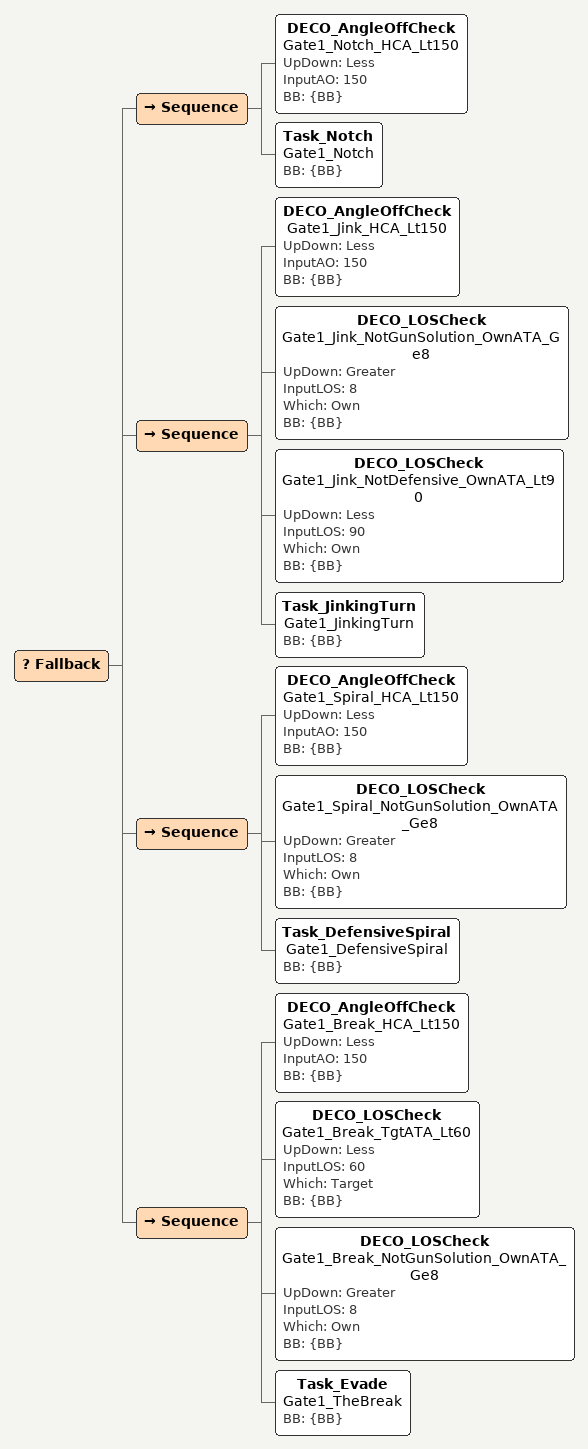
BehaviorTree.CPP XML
<Fallback>
  <Sequence>
    <DECO_AngleOffCheck name="Gate1_Notch_HCA_Lt150" UpDown="Less" InputAO="150" BB="{BB}"/>
    <Task_Notch name="Gate1_Notch" BB="{BB}"/>
  </Sequence>
  <Sequence>
    <DECO_AngleOffCheck name="Gate1_Jink_HCA_Lt150" UpDown="Less" InputAO="150" BB="{BB}"/>
    <DECO_LOSCheck name="Gate1_Jink_NotGunSolution_OwnATA_Ge8" UpDown="Greater" InputLOS="8" Which="Own" BB="{BB}"/>
    <DECO_LOSCheck name="Gate1_Jink_NotDefensive_OwnATA_Lt90" UpDown="Less" InputLOS="90" Which="Own" BB="{BB}"/>
    <Task_JinkingTurn name="Gate1_JinkingTurn" BB="{BB}"/>
  </Sequence>
  <Sequence>
    <DECO_AngleOffCheck name="Gate1_Spiral_HCA_Lt150" UpDown="Less" InputAO="150" BB="{BB}"/>
    <DECO_LOSCheck name="Gate1_Spiral_NotGunSolution_OwnATA_Ge8" UpDown="Greater" InputLOS="8" Which="Own" BB="{BB}"/>
    <Task_DefensiveSpiral name="Gate1_DefensiveSpiral" BB="{BB}"/>
  </Sequence>
  <Sequence>
    <DECO_AngleOffCheck name="Gate1_Break_HCA_Lt150" UpDown="Less" InputAO="150" BB="{BB}"/>
    <DECO_LOSCheck name="Gate1_Break_TgtATA_Lt60" UpDown="Less" InputLOS="60" Which="Target" BB="{BB}"/>
    <!-- Same gun-solution carve-out as Gate1_JinkingTurn above (own ATA >= 8). -->
    <DECO_LOSCheck name="Gate1_Break_NotGunSolution_OwnATA_Ge8" UpDown="Greater" InputLOS="8" Which="Own" BB="{BB}"/>
    <Task_Evade name="Gate1_TheBreak" BB="{BB}"/>
  </Sequence>
</Fallback>
